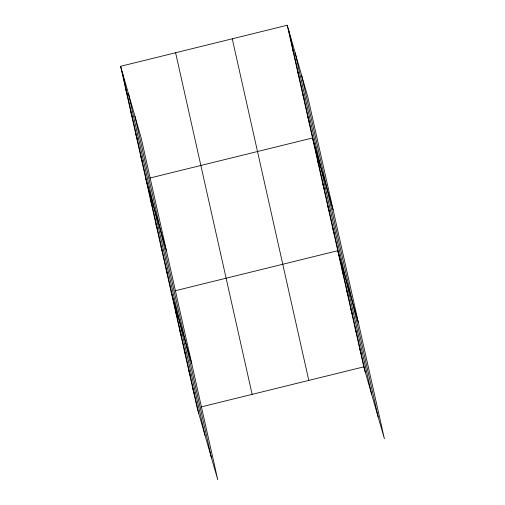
<?xml version="1.0" encoding="UTF-8"?>
<svg xmlns="http://www.w3.org/2000/svg" width="505" height="505" viewBox="0 0 505 505"><rect width="100%" height="100%" fill="white"/><g stroke="black" fill="none" stroke-linecap="round" stroke-linejoin="round"><path stroke-width="0.76" d="M120.607 66.294L141.211 138.143L217.756 479.75L197.152 407.901L120.607 66.294L287.244 25.25L307.848 97.099L384.393 438.706L363.789 366.857L287.244 25.25M149.688 178.082L312.507 137.979L333.111 209.827M174.945 290.817L337.763 250.707L358.367 322.556M200.971 406.961L363.789 366.857M292.3 47.798L293.923 53.461M297.35 70.34L298.973 76.009M302.4 92.888L304.029 98.557M307.457 115.437L309.079 121.099M317.557 160.527L319.185 166.189M322.607 183.069L324.235 188.737M327.663 205.617L329.285 211.286M332.713 228.165L334.335 233.828M342.1 270.068L343.728 275.736M346.443 289.422L348.065 295.09M350.779 308.782L352.402 314.451M355.116 328.143L356.738 333.805M359.453 347.497L361.075 353.165M125.663 88.842L127.285 94.511M130.713 111.39L132.335 117.053M135.763 133.932L137.392 139.601M140.813 156.481L142.442 162.149M145.869 179.023L166.467 250.878M150.919 201.571L152.542 207.239M155.969 224.119L157.598 229.781M161.026 246.661L162.648 252.33M166.076 269.209L167.698 274.878M171.126 291.757L191.73 363.606M175.462 311.112L177.091 316.78M179.799 330.472L181.428 336.134M184.136 349.826L185.764 355.495M188.479 369.187L190.101 374.855M192.815 388.541L194.438 394.209M301.586 75.258L378.131 416.865M295.135 52.76L371.674 394.361M288.873 30.919L365.412 372.52M232.256 38.797L308.801 380.398M175.601 52.754L252.14 394.355M134.949 116.308L211.488 457.909M128.497 93.804L205.036 435.405M122.235 71.962L198.774 413.57"/></g></svg>
